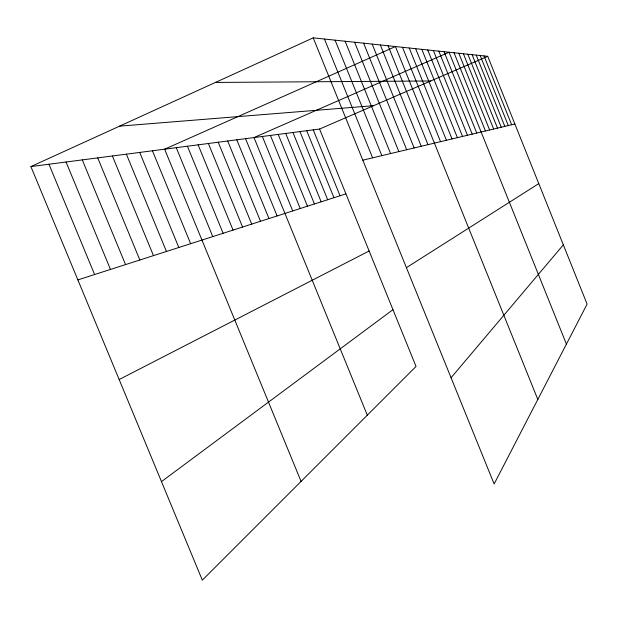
<?xml version="1.0" encoding="UTF-8"?>
<svg xmlns="http://www.w3.org/2000/svg" width="618" height="618" viewBox="0 0 618 618"><rect width="100%" height="100%" fill="white"/><g stroke="black" fill="none" stroke-linecap="round" stroke-linejoin="round"><path stroke-width="0.93" d="M451.055 377.745L563.338 244.852M161.476 481.607L392.971 309.664M406.412 267.648L538.78 183.616M119.166 379.522L369.131 250.993M30.9 166.582L319.576 129.038L416.038 366.443L202.318 580.147L30.9 166.582L313.218 37.852L487.726 56.315L587.1 304.095L494.137 483.979L313.218 37.852M319.576 129.038L487.726 56.315M77.876 279.9L345.918 193.867M362.828 160.17L514.871 123.986M119.56 126.157L373.55 105.693M215.435 82.441L430.7 80.981M66.056 162.009L110.475 269.44M48.946 164.233L94.608 274.531M139.714 152.43L178.826 247.501M126.381 154.16L166.451 251.472M112.391 155.983L153.473 255.636M97.714 157.891L139.846 260.008M82.287 159.9L125.539 264.604M208.374 143.5L242.58 227.038M198.115 144.836L233.048 230.097M187.424 146.227L223.121 233.28M176.269 147.671L212.77 236.601M301.066 481.407L164.627 149.193L395.45 46.551L537.815 399.452M152.453 150.769L190.653 243.701M278.208 134.423L307.463 206.211M270.429 135.427L300.232 208.529M262.356 136.478L292.731 210.939M367.301 415.172L253.983 137.567L449.054 52.221L566.412 344.126M245.547 138.664L277.111 215.952M236.787 139.807L268.977 218.563M227.687 140.989L260.518 221.275M218.224 142.217L251.727 224.102M313.249 129.865L340.031 195.751M306.706 130.715L333.952 197.706M299.946 131.595L327.671 199.722M292.955 132.499L321.167 201.808M285.709 133.442L314.431 203.971M388.065 45.771L427.98 144.666M380.317 44.952L421.237 146.273M372.183 44.087L414.145 147.957M363.623 43.183L406.698 149.726M354.616 42.233L398.849 151.595M345.114 41.221L390.576 153.565M335.08 40.162L381.847 155.643M324.465 39.042L372.608 157.845M463.4 53.743L493.643 129.038M458.803 53.256L489.634 129.996M454.021 52.746L485.462 130.985M444.033 51.696L476.756 133.055M438.819 51.139L472.214 134.137M433.388 50.568L467.471 135.265M427.726 49.965L462.542 136.439M421.824 49.34L457.397 137.667M415.667 48.691L452.028 138.942M409.232 48.011L446.42 140.278M402.496 47.3L440.557 141.677M484.018 55.921L511.634 124.759M480.186 55.52L508.29 125.554M476.215 55.095L504.821 126.381M472.098 54.662L501.229 127.231M467.826 54.206L497.505 128.119"/></g></svg>
